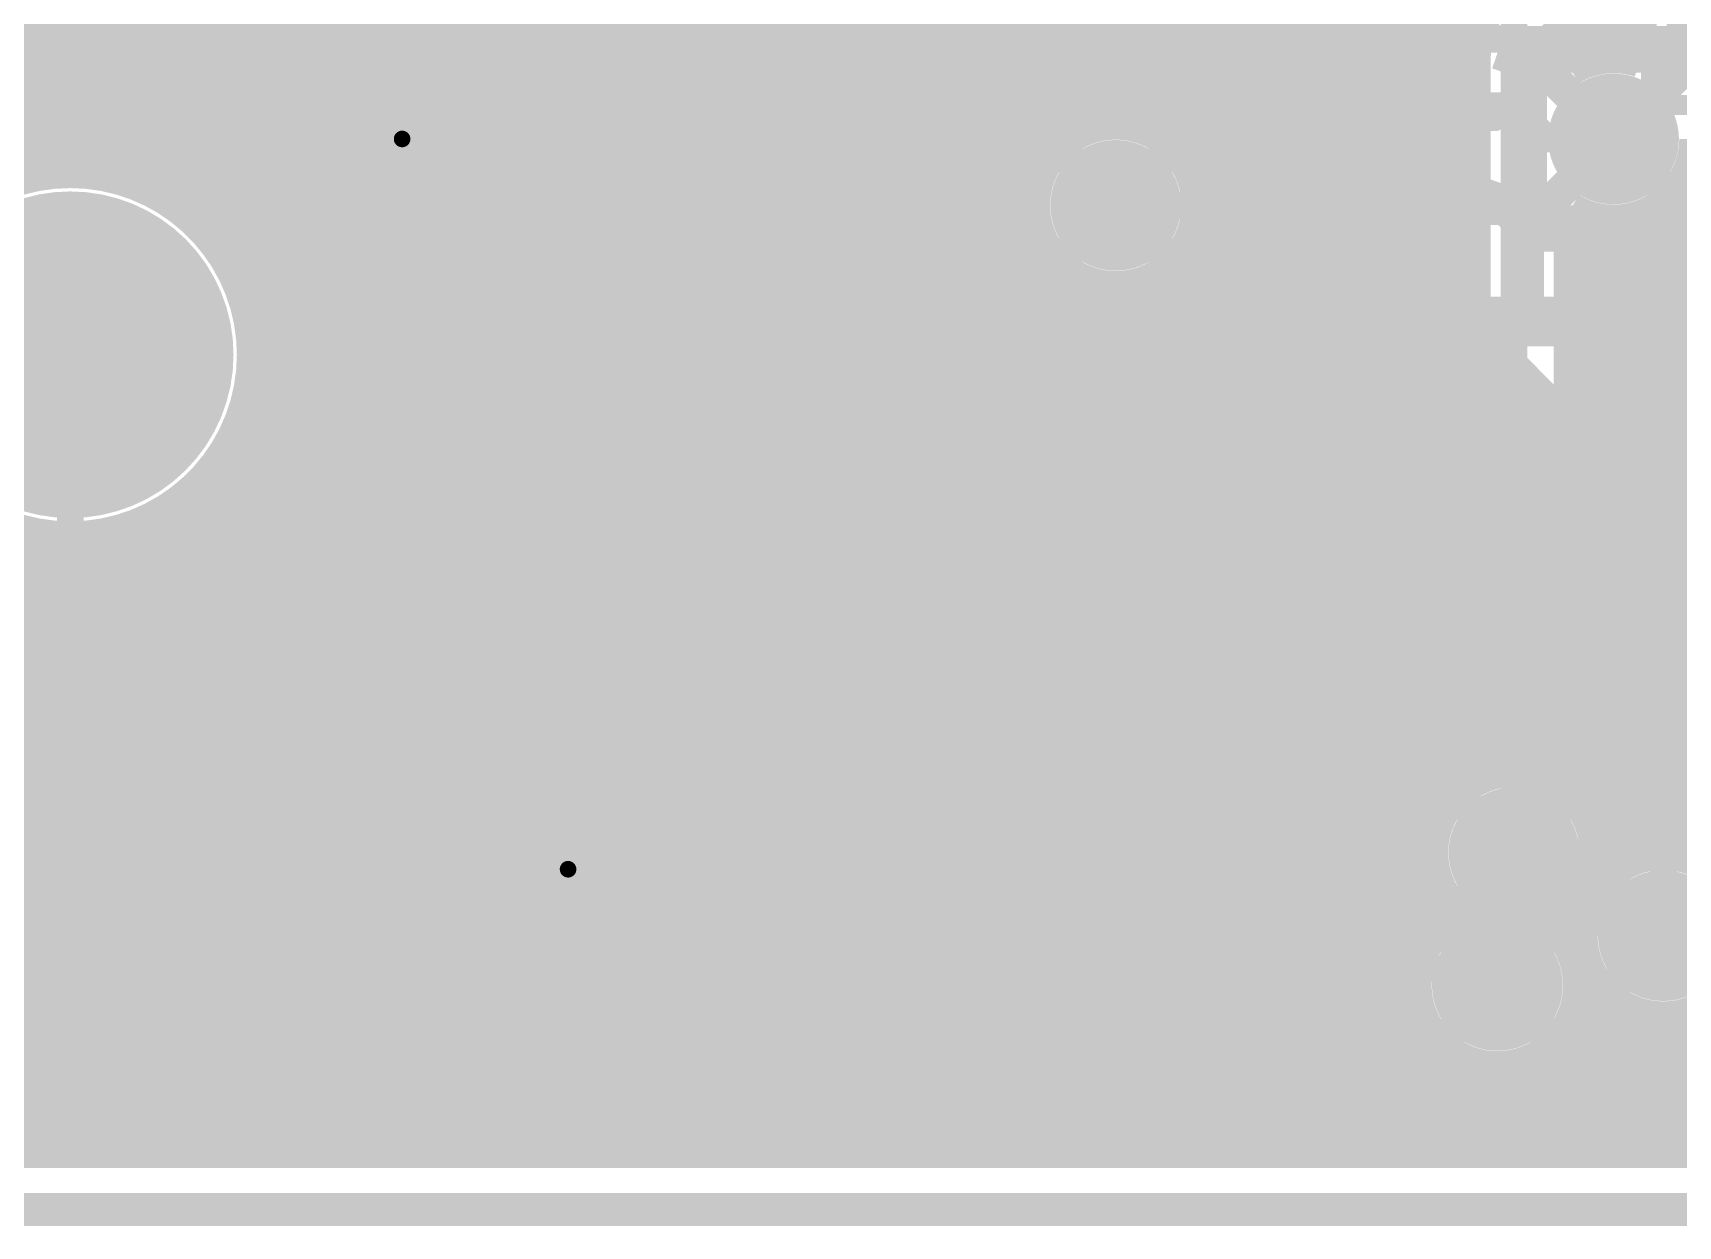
# Model space of a CAD drawing. Extents: x -4 to 136, y -50 to 40.
# Drawn here: x 77.18 to 89.78, y -4.13 to 5 of the extents above; entities that cross this region are included whole.
import ezdxf

# ---------------------------------------------------------------- set-up
doc = ezdxf.new("R2010")
doc.units = 0
doc.header["$MEASUREMENT"] = 0
doc.layers.get('0').update_dxf_attribs({"linetype": 'CONTINUOUS'})
for name, color, linetype in [('25-335-0_BOT', 7, 'CONTINUOUS'), ('25-335-0_DRD', 7, 'CONTINUOUS'), ('25-335-0_GND', 6, 'CONTINUOUS'), ('25-335-0_IN1', 4, 'CONTINUOUS'), ('25-335-0_SMB', 3, 'CONTINUOUS'), ('25-335-0_SMT', 5, 'CONTINUOUS'), ('25-335-0_SPT', 10, 'CONTINUOUS'), ('25-335-0_SST', 9, 'CONTINUOUS'), ('25-335-0_TOP', 12, 'CONTINUOUS'), ('THRUHOLE_TAP', 15, 'CONTINUOUS')]:
    doc.layers.add(name, color=color, linetype=linetype)

# ---------------------------------------------------------------- blocks, each defined once
blk = doc.blocks.new('ROUND_19')
at = {"const_width": 1.09982}
blk.add_lwpolyline([(-0.54991, 0, 1), (0.54991, 0, 1)], format="xyb", close=True, dxfattribs=at)
blk = doc.blocks.new('ROUND_38')
at = {"const_width": 0.29972}
blk.add_lwpolyline([(-0.14986, 0, 1), (0.14986, 0, 1)], format="xyb", close=True, dxfattribs=at)
blk = doc.blocks.new('ROUND_40')
at = {"const_width": 0.29972}
blk.add_lwpolyline([(-0.14986, 0, 1), (0.14986, 0, 1)], format="xyb", close=True, dxfattribs=at)
blk = doc.blocks.new('ROUND_54')
at = {"const_width": 1.24968}
blk.add_lwpolyline([(-0.62484, 0, 1), (0.62484, 0, 1)], format="xyb", close=True, dxfattribs=at)
blk = doc.blocks.new('ROUND_60')
at = {"const_width": 0.50038}
blk.add_lwpolyline([(-0.25019, 0, 1), (0.25019, 0, 1)], format="xyb", close=True, dxfattribs=at)
blk = doc.blocks.new('ROUND_61')
at = {"const_width": 0.0635}
blk.add_lwpolyline([(-0.03175, 0, 1), (0.03175, 0, 1)], format="xyb", close=True, dxfattribs=at)
blk = doc.blocks.new('ROUND_62')
at = {"const_width": 0.50038}
blk.add_lwpolyline([(-0.25019, 0, 1), (0.25019, 0, 1)], format="xyb", close=True, dxfattribs=at)
blk = doc.blocks.new('ROUND_63')
at = {"const_width": 0.0635}
blk.add_lwpolyline([(-0.03175, 0, 1), (0.03175, 0, 1)], format="xyb", close=True, dxfattribs=at)
blk = doc.blocks.new('ROUND_45')
at = {"const_width": 0.29972}
blk.add_lwpolyline([(-0.14986, 0, 1), (0.14986, 0, 1)], format="xyb", close=True, dxfattribs=at)
blk = doc.blocks.new('RECTANGLE_2')
blk.add_solid([(0.4826, 0.4064), (0.4826, -0.4064), (-0.4826, 0.4064), (-0.4826, -0.4064)])
blk = doc.blocks.new('RECTANGLE_9')
blk.add_solid([(0.25019, 0.40005), (0.25019, -0.40005), (-0.25019, 0.40005), (-0.25019, -0.40005)])
blk = doc.blocks.new('ROUND_23')
at = {"const_width": 0.10033}
blk.add_lwpolyline([(-0.050164, 0, 1), (0.050164, 0, 1)], format="xyb", close=True, dxfattribs=at)

msp = doc.modelspace()

# ---------------------------------------------------------------- linework, layer by layer
at = {"layer": '25-335-0_BOT'}
for points, const_width in [([(84.8106, 30.52826), (84.8106, -2.7813)], 0.254), ([(85.0392, 30.29966), (85.0392, 4.1402)], 0.254), ([(85.2678, 30.07106), (85.2678, 4.2799)], 0.254), ([(85.4964, 29.84246), (85.4964, 4.31292)], 0.254), ([(85.725, 29.61386), (85.725, 4.25958)], 0.254), ([(85.9536, 29.38526), (85.9536, 4.08686)], 0.254), ([(86.1822, 29.15666), (86.1822, -2.7813)], 0.254), ([(86.4108, 28.92806), (86.4108, -2.7813)], 0.254), ([(86.6394, 28.69946), (86.6394, -2.7813)], 0.254), ([(86.868, 28.47086), (86.868, -2.7813)], 0.254), ([(87.0966, 28.24226), (87.0966, -2.7813)], 0.254), ([(89.662, -1.905), (89.662, 1.905), (88.646, 2.921), (88.646, 4.826), (89.154, 5.334), (89.154, 15.24), (89.408, 15.494)], 0.2032), ([(90.297, 14.986), (89.789, 14.478), (89.789, 4.699), (89.281, 4.191)], 0.2032), ([(77.2668, 12.5222), (77.2668, 3.95478)], 0.254), ([(77.4954, 12.5222), (77.4954, 3.97002)], 0.254), ([(77.724, 12.5222), (77.724, 3.94716)], 0.254), ([(77.9526, 12.5222), (77.9526, 3.8862)], 0.254), ([(78.1812, 12.5222), (78.1812, 3.77952)], 0.254), ([(84.582, 12.45362), (84.582, -2.7813)], 0.254), ([(84.3534, 10.5664), (84.3534, -2.7813)], 0.254), ([(87.3252, 10.5029), (87.3252, -2.7813)], 0.254), ([(82.7532, 10.33526), (82.7532, -2.7813)], 0.254), ([(83.6676, 10.3886), (83.6676, -2.7813)], 0.254), ([(83.8962, 10.42162), (83.8962, -2.7813)], 0.254), ([(84.1248, 10.44448), (84.1248, -2.7813)], 0.254), ([(82.9818, 10.1981), (82.9818, -2.7813)], 0.254), ([(83.439, 10.21842), (83.439, -2.7813)], 0.254), ([(87.5538, 10.2616), (87.5538, -2.7813)], 0.254), ([(83.2104, 10.16508), (83.2104, -2.7813)], 0.254), ([(87.7824, 9.36498), (87.7824, -2.12598)], 0.254), ([(79.5528, 7.6962), (79.5528, -2.7813)], 0.254), ([(79.7814, 7.6962), (79.7814, -2.7813)], 0.254), ([(80.01, 7.6962), (80.01, -2.7813)], 0.254), ([(80.2386, 7.6962), (80.2386, -2.7813)], 0.254), ([(80.4672, 7.6962), (80.4672, -2.7813)], 0.254), ([(80.6958, 7.6962), (80.6958, -2.7813)], 0.254), ([(80.9244, 7.6962), (80.9244, -2.7813)], 0.254), ([(78.4098, 7.31266), (78.4098, 3.61696)], 0.254), ([(79.3242, 7.31266), (79.3242, -2.7813)], 0.254), ([(82.5246, 7.33298), (82.5246, -2.7813)], 0.254), ([(78.6384, 7.16026), (78.6384, 3.36296)], 0.254), ([(78.867, 7.11708), (78.867, 2.8448)], 0.254), ([(79.0956, 7.16026), (79.0956, -2.7813)], 0.254), ([(82.296, 6.99008), (82.296, -2.7813)], 0.254), ([(81.153, 6.35762), (81.153, -2.7813)], 0.254), ([(82.0674, 6.2484), (82.0674, -2.7813)], 0.254), ([(81.3816, 6.16712), (81.3816, -2.7813)], 0.254), ([(81.6102, 6.10362), (81.6102, -2.7813)], 0.254), ([(81.8388, 6.12648), (81.8388, -2.7813)], 0.254), ([(88.011, 6.10362), (88.011, -0.89662)], 0.254), ([(88.2396, 5.91312), (88.2396, 4.97078)], 0.254), ([(88.22182, 4.9022), (74.7268, 4.9022)], 0.254), ([(88.2142, 4.826), (88.2142, 2.921)], 0.254), ([(88.2142, 4.6736), (74.8157, 4.6736)], 0.254), ([(88.2142, 4.445), (74.91222, 4.445)], 0.254), ([(85.13572, 4.2164), (74.9173, 4.2164)], 0.254), ([(88.2142, 4.2164), (85.80628, 4.2164)], 0.254), ([(84.91982, 3.9878), (74.83094, 3.9878)], 0.254), ([(88.2142, 3.9878), (86.02218, 3.9878)], 0.254), ([(89.92616, 3.9878), (89.8779, 3.9878)], 0.254), ([(89.8398, 3.8989), (89.8398, 2.3368)], 0.254), ([(84.84616, 3.7592), (78.21676, 3.7592)], 0.254), ([(88.2142, 3.7592), (86.09584, 3.7592)], 0.254), ([(89.6112, 3.65506), (89.6112, 2.5654)], 0.254), ([(89.99982, 3.7592), (89.7382, 3.7592)], 0.254), ([(84.85886, 3.5306), (78.50124, 3.5306)], 0.254), ([(88.2142, 3.5306), (86.0806, 3.5306)], 0.254), ([(89.0778, 3.5941), (89.0778, 3.0988)], 0.254), ([(90.21572, 3.5306), (89.0778, 3.5306)], 0.254), ([(89.154, 3.57378), (89.154, 3.0226)], 0.254), ([(89.3826, 3.5687), (89.3826, 2.794)], 0.254), ([(84.96808, 3.302), (78.67904, 3.302)], 0.254), ([(85.9536, 3.2766), (85.9536, -2.7813)], 0.254), ([(88.2142, 3.302), (85.97138, 3.302)], 0.254), ([(92.1893, 3.302), (89.0778, 3.302)], 0.254), ([(85.0392, 3.22326), (85.0392, -2.7813)], 0.254), ([(85.31098, 3.0734), (78.79588, 3.0734)], 0.254), ([(85.2678, 3.0861), (85.2678, -2.7813)], 0.254), ([(85.4964, 3.05308), (85.4964, -2.7813)], 0.254), ([(88.2142, 3.0734), (85.62848, 3.0734)], 0.254), ([(85.725, 3.10642), (85.725, -2.7813)], 0.254), ([(89.0778, 3.0988), (89.96172, 2.21488)], 0.254), ([(92.14612, 3.0734), (89.1032, 3.0734)], 0.254), ([(88.22182, 2.8448), (78.867, 2.8448)], 0.254), ([(88.2396, 2.77368), (88.2396, -0.70612)], 0.254), ([(92.08262, 2.8448), (89.3318, 2.8448)], 0.254), ([(88.33866, 2.6162), (78.89748, 2.6162)], 0.254), ([(88.3412, 2.6162), (89.2302, 1.72466)], 0.254), ([(92.10548, 2.6162), (89.5604, 2.6162)], 0.254), ([(76.7842, 0.0762), (77.47, 0.762), (77.47, 2.54)], 0.2032), ([(88.4682, 2.48666), (88.4682, -0.64262)], 0.254), ([(88.56726, 2.3876), (78.8924, 2.3876)], 0.254), ([(92.2274, 2.3876), (89.789, 2.3876)], 0.254), ([(88.79586, 2.159), (78.84668, 2.159)], 0.254), ([(78.867, 2.2352), (78.867, -2.7813)], 0.254), ([(88.6968, 2.25806), (88.6968, -0.66548)], 0.254), ([(88.9254, 2.02946), (88.9254, -0.7874)], 0.254), ([(89.02446, 1.9304), (78.76286, 1.9304)], 0.254), ([(89.154, 1.80086), (89.154, -1.53162)], 0.254), ([(89.2302, 1.7018), (78.62824, 1.7018)], 0.254), ([(78.6384, 1.7145), (78.6384, -2.7813)], 0.254), ([(89.2302, 1.72466), (89.2302, -1.44526)], 0.254), ([(78.4098, 1.4605), (78.4098, -2.7813)], 0.254), ([(89.2302, 1.4732), (78.4225, 1.4732)], 0.254), ([(78.1812, 1.29794), (78.1812, -2.7813)], 0.254), ([(77.9018, 1.17602), (77.9018, 0.762)], 0.254), ([(77.9526, 1.1938), (77.9526, -2.7813)], 0.254), ([(89.2302, 1.2446), (78.07452, 1.2446)], 0.254), ([(89.2302, 1.016), (77.9018, 1.016)], 0.254), ([(89.2302, 0.7874), (77.9018, 0.7874)], 0.254), ([(89.2302, 0.5588), (77.851, 0.5588)], 0.254), ([(77.7748, 0.4572), (77.41412, 0.09398)], 0.254), ([(77.724, 0.40386), (77.724, -2.7813)], 0.254), ([(89.2302, 0.3302), (77.6478, 0.3302)], 0.254), ([(77.4954, 0.17526), (77.4954, -2.7813)], 0.254), ([(89.2302, 0.1016), (77.4192, 0.1016)], 0.254), ([(89.2302, -0.127), (77.3811, -0.127)], 0.254), ([(89.2302, -0.3556), (77.2414, -0.3556)], 0.254), ([(77.2668, -0.32766), (77.2668, -2.7813)], 0.254), ([(89.2302, -0.5842), (71.02094, -0.5842)], 0.254), ([(88.08466, -0.8128), (70.77456, -0.8128)], 0.254), ([(89.2302, -0.8128), (88.9508, -0.8128)], 0.254), ([(87.93226, -1.0414), (70.0278, -1.0414)], 0.254), ([(89.2302, -1.0414), (89.10574, -1.0414)], 0.254), ([(87.88908, -1.27), (70.17258, -1.27)], 0.254), ([(89.2302, -1.27), (89.14892, -1.27)], 0.254), ([(87.93226, -1.4986), (70.22592, -1.4986)], 0.254), ([(89.1794, -1.4986), (89.10574, -1.4986)], 0.254), ([(88.08466, -1.7272), (70.1929, -1.7272)], 0.254), ([(88.011, -1.64084), (88.011, -1.78308)], 0.254), ([(88.9254, -1.75006), (88.9254, -1.95072)], 0.254), ([(89.05748, -1.7272), (88.9508, -1.7272)], 0.254), ([(87.85606, -1.9558), (70.0532, -1.9558)], 0.254), ([(89.03462, -1.9558), (88.92794, -1.9558)], 0.254), ([(87.7697, -2.1844), (70.358, -2.1844)], 0.254), ([(89.09812, -2.1844), (89.0143, -2.1844)], 0.254), ([(89.12606, -2.2352), (89.01938, -2.2352)], 0.254), ([(88.392, -2.286), (88.773, -2.667), (102.997, -2.667), (103.251, -2.413)], 0.2032), ([(95.25, -3.302), (70.739, -3.302), (69.977, -2.54), (68.707, -2.54), (68.326, -2.921), (53.467, -2.921)], 0.381), ([(87.77478, -2.413), (70.5866, -2.413)], 0.254), ([(87.7824, -2.44348), (87.7824, -2.7813)], 0.254), ([(87.8713, -2.6416), (70.8152, -2.6416)], 0.254), ([(88.00338, -2.7813), (70.9549, -2.7813)], 0.254)]:
    msp.add_lwpolyline(points, dxfattribs=dict(at, const_width=const_width))
at = {"layer": '25-335-0_BOT', "const_width": 0.254}
for points in [[(88.3412, 5.1308, 0.1989124), (88.21495, 4.826)], [(85.471, 4.31292, 0.4142136), (84.84108, 3.683)], [(86.10092, 3.683, 0.4142136), (85.471, 4.31292)], [(89.281, 3.56108, 0.4142136), (89.91092, 4.191)], [(77.47, 3.97002, 0.4142136), (76.03998, 2.54)], [(78.90002, 2.54, 0.4142136), (77.47, 3.97002)], [(84.84108, 3.683, 0.4142136), (85.471, 3.05308)], [(85.471, 3.05308, 0.4142136), (86.10092, 3.683)], [(89.0778, 3.5941, 0.0822145), (89.281, 3.56046)], [(88.2142, 2.921, 0.1989124), (88.34067, 2.61567)], [(88.2142, 2.921, 0.1989124), (88.34067, 2.61567)], [(77.9018, 1.17602, 0.3270133), (78.90002, 2.54)], [(77.7748, 0.4572, 0.1989124), (77.90105, 0.762)], [(77.7748, 0.4572, 0.1989124), (77.90105, 0.762)], [(76.7842, -0.55372, 0.4142136), (77.41412, 0.0762)], [(88.519, -0.64008, 0.4142136), (87.88908, -1.27)], [(89.14892, -1.27, 0.4142136), (88.519, -0.64008)], [(87.88908, -1.27, 0.2085512), (88.09037, -1.7316)], [(88.81872, -1.82372, 0.2753247), (89.14892, -1.27)], [(89.2302, -1.44526, 0.2070673), (89.03128, -1.905)], [(88.08974, -1.73228, 0.2743725), (87.76208, -2.286)], [(89.01938, -2.2352, 0.1883263), (88.81893, -1.82349)], [(89.03208, -1.905, 0.1389288), (89.1257, -2.23542)], [(87.76208, -2.286, 0.2303238), (88.00316, -2.78158)]]:
    msp.add_lwpolyline(points, format="xyb", dxfattribs=at)
at = {"layer": '25-335-0_DRD', "const_width": 0.254}
for points in [[(-4.0005, 34.00044), (-4.0005, -4.0005), (135.99922, -4.0005), (135.99922, 34.00044), (-4.0005, 34.00044)], [(79.375, 4.826), (79.375, 3.556)], [(80.645, 4.826), (79.375, 4.826)], [(80.645, 4.826), (79.375, 3.556)], [(80.645, 3.556), (79.375, 4.826)], [(79.375, 4.826), (79.375, 3.556)], [(80.645, 4.826), (79.375, 4.826)], [(80.645, 4.826), (79.375, 3.556)], [(80.645, 3.556), (79.375, 4.826)], [(80.645, 3.556), (80.645, 4.826)], [(80.645, 3.556), (80.645, 4.826)], [(88.646, 4.826), (88.646, 3.556)], [(89.916, 4.826), (88.646, 4.826)], [(89.916, 4.826), (88.646, 3.556)], [(89.916, 3.556), (88.646, 4.826)], [(84.836, 4.318), (84.836, 3.048)], [(86.106, 4.318), (84.836, 4.318)], [(86.106, 4.318), (84.836, 3.048)], [(86.106, 3.048), (84.836, 4.318)], [(86.106, 3.048), (86.106, 4.318)], [(79.375, 3.556), (80.645, 3.556)], [(79.375, 3.556), (80.645, 3.556)], [(88.646, 3.556), (89.916, 3.556)], [(77.47, 3.175), (77.47, 1.905)], [(84.836, 3.048), (86.106, 3.048)], [(78.105, 2.54), (76.835, 2.54)], [(77.4192, 0.7112), (76.1492, 0.7112)], [(77.4192, 0.7112), (76.1492, -0.5588)], [(77.4192, -0.5588), (76.1492, 0.7112)], [(77.4192, -0.5588), (77.4192, 0.7112)], [(76.1492, -0.5588), (77.4192, -0.5588)], [(87.884, -0.635), (87.884, -1.905)], [(89.154, -0.635), (87.884, -0.635)], [(89.154, -0.635), (87.884, -1.905)], [(89.154, -1.905), (87.884, -0.635)], [(89.154, -1.905), (89.154, -0.635)], [(80.645, -0.762), (80.645, -2.032)], [(81.915, -0.762), (80.645, -0.762)], [(81.915, -0.762), (80.645, -2.032)], [(81.915, -2.032), (80.645, -0.762)], [(81.915, -2.032), (81.915, -0.762)], [(89.027, -1.27), (89.027, -2.54)], [(90.297, -1.27), (89.027, -1.27)], [(90.297, -1.27), (89.027, -2.54)], [(90.297, -2.54), (89.027, -1.27)], [(87.757, -1.651), (87.757, -2.921)], [(89.027, -1.651), (87.757, -1.651)], [(89.027, -1.651), (87.757, -2.921)], [(89.027, -2.921), (87.757, -1.651)], [(89.027, -2.921), (89.027, -1.651)], [(87.884, -1.905), (89.154, -1.905)], [(80.645, -2.032), (81.915, -2.032)], [(89.027, -2.54), (90.297, -2.54)], [(87.757, -2.921), (89.027, -2.921)]]:
    msp.add_lwpolyline(points, dxfattribs=at)
at = {"layer": '25-335-0_GND', "const_width": 0.254}
msp.add_lwpolyline([(-4.0005, 34.00044), (-4.0005, -4.0005), (135.99922, -4.0005), (135.99922, 34.00044), (-4.0005, 34.00044)], dxfattribs=at)
at = {"layer": '25-335-0_IN1'}
for points, const_width in [([(85.471, 3.683), (83.185, 5.969), (83.185, 10.795)], 0.2032), ([(84.8106, 9.8552), (84.8106, 4.953)], 0.254), ([(85.0392, 9.8552), (85.0392, 4.7244)], 0.254), ([(85.2678, 9.8552), (85.2678, 4.4958)], 0.254), ([(85.4964, 9.8552), (85.4964, 4.31292)], 0.254), ([(85.725, 9.8552), (85.725, 4.25958)], 0.254), ([(85.9536, 9.8552), (85.9536, 4.08686)], 0.254), ([(86.1822, 9.8552), (86.1822, -3.556)], 0.254), ([(86.4108, 9.8552), (86.4108, -3.556)], 0.254), ([(86.6394, 9.8552), (86.6394, -3.556)], 0.254), ([(86.868, 9.8552), (86.868, -3.556)], 0.254), ([(87.0966, 9.8552), (87.0966, -3.556)], 0.254), ([(87.3252, 9.8552), (87.3252, -3.556)], 0.254), ([(87.5538, 9.8552), (87.5538, -3.556)], 0.254), ([(89.154, 9.8552), (89.154, 4.80822)], 0.254), ([(89.3826, 9.70026), (89.3826, 4.8133)], 0.254), ([(89.4842, 9.59866), (89.4842, 4.7879)], 0.254), ([(87.7824, 9.36498), (87.7824, -2.12598)], 0.254), ([(81.915, 7.493), (82.296, 7.112), (82.296, 5.588), (81.788, 5.08), (67.31, 5.08), (66.675, 4.445)], 0.2032), ([(88.519, -1.27), (88.519, 6.477)], 0.2032), ([(83.6168, 6.1468), (85.45068, 4.31292)], 0.254), ([(88.011, 6.10362), (88.011, -0.89662)], 0.254), ([(82.7532, 5.969), (82.7532, -3.556)], 0.254), ([(88.0872, 6.01726), (88.0872, -0.81026)], 0.254), ([(88.9508, 6.01726), (88.9508, 4.72694)], 0.254), ([(82.8802, 5.6642), (84.84108, 3.70078)], 0.254), ([(82.9818, 5.56006), (82.9818, -3.556)], 0.254), ([(83.2104, 5.33146), (83.2104, -3.556)], 0.254), ([(82.6008, 5.2832), (82.09788, 4.78028)], 0.254), ([(82.5246, 5.20446), (82.5246, -3.556)], 0.254), ([(83.439, 5.10286), (83.439, -3.556)], 0.254), ([(82.296, 4.97586), (82.296, -3.556)], 0.254), ([(83.63966, 4.9022), (82.2198, 4.9022)], 0.254), ([(83.6676, 4.87426), (83.6676, -3.556)], 0.254), ([(88.0872, 4.9022), (84.8614, 4.9022)], 0.254), ([(89.4842, 4.9022), (88.9508, 4.9022)], 0.254), ([(83.86826, 4.6736), (81.93278, 4.6736)], 0.254), ([(82.0674, 4.7498), (82.0674, -3.556)], 0.254), ([(88.0872, 4.6736), (85.09, 4.6736)], 0.254), ([(81.788, 4.6482), (74.83094, 4.6482)], 0.254), ([(77.2668, 4.6482), (77.2668, 3.95478)], 0.254), ([(77.4954, 4.6482), (77.4954, 3.97002)], 0.254), ([(77.724, 4.6482), (77.724, 3.94716)], 0.254), ([(77.9526, 4.6482), (77.9526, 3.8862)], 0.254), ([(78.1812, 4.6482), (78.1812, 3.77952)], 0.254), ([(78.4098, 4.6482), (78.4098, 3.61696)], 0.254), ([(78.6384, 4.6482), (78.6384, 3.36296)], 0.254), ([(78.867, 4.6482), (78.867, 2.8448)], 0.254), ([(79.0956, 4.6482), (79.0956, -3.556)], 0.254), ([(79.3242, 4.6482), (79.3242, -3.556)], 0.254), ([(79.5528, 4.6482), (79.5528, -3.556)], 0.254), ([(79.7814, 4.6482), (79.7814, -3.556)], 0.254), ([(80.01, 4.6482), (80.01, -3.556)], 0.254), ([(80.2386, 4.6482), (80.2386, -3.556)], 0.254), ([(80.4672, 4.6482), (80.4672, -3.556)], 0.254), ([(80.6958, 4.6482), (80.6958, -3.556)], 0.254), ([(80.9244, 4.6482), (80.9244, -3.556)], 0.254), ([(81.153, 4.6482), (81.153, -3.556)], 0.254), ([(81.3816, 4.6482), (81.3816, -3.556)], 0.254), ([(81.6102, 4.6482), (81.6102, -3.556)], 0.254), ([(81.8388, 4.65074), (81.8388, -3.556)], 0.254), ([(83.8962, 4.64566), (83.8962, -3.556)], 0.254), ([(84.09686, 4.445), (74.91222, 4.445)], 0.254), ([(84.1248, 4.41706), (84.1248, -3.556)], 0.254), ([(88.0872, 4.445), (85.3186, 4.445)], 0.254), ([(85.471, 4.31292), (85.45069, 4.31259)], 0.254), ([(84.32546, 4.2164), (74.9173, 4.2164)], 0.254), ([(84.3534, 4.18846), (84.3534, -3.556)], 0.254), ([(88.0872, 4.2164), (85.80628, 4.2164)], 0.254), ([(84.55406, 3.9878), (74.83094, 3.9878)], 0.254), ([(84.582, 3.95986), (84.582, -3.556)], 0.254), ([(88.0872, 3.9878), (86.02218, 3.9878)], 0.254), ([(89.92616, 3.9878), (89.8779, 3.9878)], 0.254), ([(89.8398, 3.8989), (89.8398, -1.30048)], 0.254), ([(84.78266, 3.7592), (78.21676, 3.7592)], 0.254), ([(84.8106, 3.73126), (84.8106, -3.556)], 0.254), ([(84.84108, 3.70078), (84.84083, 3.683)], 0.254), ([(88.0872, 3.7592), (86.09584, 3.7592)], 0.254), ([(88.9508, 3.65506), (88.9508, -0.81026)], 0.254), ([(89.6112, 3.65506), (89.6112, -1.27762)], 0.254), ([(89.99982, 3.7592), (89.7382, 3.7592)], 0.254), ([(84.85886, 3.5306), (78.50124, 3.5306)], 0.254), ([(88.0872, 3.5306), (86.0806, 3.5306)], 0.254), ([(90.21572, 3.5306), (88.9508, 3.5306)], 0.254), ([(89.154, 3.57378), (89.154, -1.53162)], 0.254), ([(89.3826, 3.5687), (89.3826, -1.34112)], 0.254), ([(84.96808, 3.302), (78.67904, 3.302)], 0.254), ([(85.9536, 3.2766), (85.9536, -3.556)], 0.254), ([(88.0872, 3.302), (85.97138, 3.302)], 0.254), ([(91.6432, 3.302), (88.9508, 3.302)], 0.254), ([(85.0392, 3.22326), (85.0392, -3.556)], 0.254), ([(85.31098, 3.0734), (78.79588, 3.0734)], 0.254), ([(85.2678, 3.0861), (85.2678, -3.556)], 0.254), ([(85.4964, 3.05308), (85.4964, -3.556)], 0.254), ([(88.0872, 3.0734), (85.62848, 3.0734)], 0.254), ([(85.725, 3.10642), (85.725, -3.556)], 0.254), ([(91.6432, 3.0734), (88.9508, 3.0734)], 0.254), ([(88.0872, 2.8448), (78.867, 2.8448)], 0.254), ([(91.6432, 2.8448), (88.9508, 2.8448)], 0.254), ([(88.0872, 2.6162), (78.89748, 2.6162)], 0.254), ([(91.6432, 2.6162), (88.9508, 2.6162)], 0.254), ([(88.0872, 2.3876), (78.8924, 2.3876)], 0.254), ([(91.6432, 2.3876), (88.9508, 2.3876)], 0.254), ([(88.0872, 2.159), (78.84668, 2.159)], 0.254), ([(78.867, 2.2352), (78.867, -3.556)], 0.254), ([(91.6432, 2.159), (88.9508, 2.159)], 0.254), ([(88.0872, 1.9304), (78.76286, 1.9304)], 0.254), ([(91.6432, 1.9304), (88.9508, 1.9304)], 0.254), ([(88.0872, 1.7018), (78.62824, 1.7018)], 0.254), ([(78.6384, 1.7145), (78.6384, -3.556)], 0.254), ([(91.65082, 1.7018), (88.9508, 1.7018)], 0.254), ([(78.4098, 1.4605), (78.4098, -3.556)], 0.254), ([(88.0872, 1.4732), (78.4225, 1.4732)], 0.254), ([(91.76766, 1.4732), (88.9508, 1.4732)], 0.254), ([(78.1812, 1.29794), (78.1812, -3.556)], 0.254), ([(77.724, 1.13284), (77.724, -3.556)], 0.254), ([(77.9526, 1.1938), (77.9526, -3.556)], 0.254), ([(88.0872, 1.2446), (78.07452, 1.2446)], 0.254), ([(91.99626, 1.2446), (88.9508, 1.2446)], 0.254), ([(88.0872, 1.016), (69.8246, 1.016)], 0.254), ([(77.2668, 1.12522), (77.2668, 0.48006)], 0.254), ([(77.4954, 1.10998), (77.4954, -3.556)], 0.254), ([(92.22486, 1.016), (88.9508, 1.016)], 0.254), ([(88.0872, 0.7874), (70.0532, 0.7874)], 0.254), ([(92.45346, 0.7874), (88.9508, 0.7874)], 0.254), ([(88.0872, 0.5588), (77.18806, 0.5588)], 0.254), ([(92.68206, 0.5588), (88.9508, 0.5588)], 0.254), ([(88.0872, 0.3302), (77.36078, 0.3302)], 0.254), ([(92.74048, 0.3302), (88.9508, 0.3302)], 0.254), ([(88.0872, 0.1016), (77.41412, 0.1016)], 0.254), ([(92.8624, 0.1016), (88.9508, 0.1016)], 0.254), ([(88.0872, -0.127), (77.3811, -0.127)], 0.254), ([(98.30308, -0.127), (88.9508, -0.127)], 0.254), ([(88.0872, -0.3556), (77.2414, -0.3556)], 0.254), ([(77.2668, -0.32766), (77.2668, -3.556)], 0.254), ([(98.34626, -0.3556), (88.9508, -0.3556)], 0.254), ([(88.0872, -0.5842), (71.02094, -0.5842)], 0.254), ([(98.49866, -0.5842), (88.9508, -0.5842)], 0.254), ([(88.08466, -0.8128), (70.77456, -0.8128)], 0.254), ([(102.28326, -0.8128), (88.9508, -0.8128)], 0.254), ([(87.93226, -1.0414), (69.99986, -1.0414)], 0.254), ([(123.04776, -1.0414), (89.10574, -1.0414)], 0.254), ([(87.88908, -1.27), (70.17258, -1.27)], 0.254), ([(122.18162, -1.27), (89.14892, -1.27)], 0.254), ([(87.93226, -1.4986), (70.22592, -1.4986)], 0.254), ([(89.1794, -1.4986), (89.10574, -1.4986)], 0.254), ([(88.08466, -1.7272), (70.1929, -1.7272)], 0.254), ([(88.011, -1.64084), (88.011, -1.78308)], 0.254), ([(88.9254, -1.75006), (88.9254, -1.95072)], 0.254), ([(89.05748, -1.7272), (88.9508, -1.7272)], 0.254), ([(87.85606, -1.9558), (70.0532, -1.9558)], 0.254), ([(89.03462, -1.9558), (88.92794, -1.9558)], 0.254), ([(87.7697, -2.1844), (69.3928, -2.1844)], 0.254), ([(89.09812, -2.1844), (89.0143, -2.1844)], 0.254), ([(89.154, -2.27584), (89.154, -3.556)], 0.254), ([(87.77478, -2.413), (69.3928, -2.413)], 0.254), ([(87.7824, -2.44348), (87.7824, -3.556)], 0.254), ([(89.28862, -2.413), (89.00922, -2.413)], 0.254), ([(89.3826, -2.46888), (89.3826, -3.556)], 0.254), ([(89.8398, -2.50952), (89.8398, -3.556)], 0.254), ([(87.8713, -2.6416), (69.3928, -2.6416)], 0.254), ([(102.66426, -2.6416), (88.9127, -2.6416)], 0.254), ([(88.9254, -2.62128), (88.9254, -3.556)], 0.254), ([(89.6112, -2.53238), (89.6112, -3.556)], 0.254), ([(88.15578, -2.8702), (69.4182, -2.8702)], 0.254), ([(88.011, -2.78638), (88.011, -3.556)], 0.254), ([(88.2396, -2.8956), (88.2396, -3.556)], 0.254), ([(94.79026, -2.8702), (88.62822, -2.8702)], 0.254), ([(88.6968, -2.83718), (88.6968, -3.556)], 0.254), ([(88.4682, -2.91084), (88.4682, -3.556)], 0.254), ([(94.6531, -3.0988), (69.5579, -3.0988)], 0.254), ([(94.62008, -3.3274), (69.59092, -3.3274)], 0.254), ([(94.67342, -3.556), (69.53758, -3.556)], 0.254)]:
    msp.add_lwpolyline(points, dxfattribs=dict(at, const_width=const_width))
at = {"layer": '25-335-0_IN1', "const_width": 0.254}
for points in [[(89.281, 4.82092, 0.1389299), (88.95058, 4.7273)], [(89.4842, 4.7879, 0.0822145), (89.281, 4.82154)], [(81.788, 4.6482, 0.1989115), (82.09333, 4.77467)], [(81.788, 4.6482, 0.1989115), (82.09333, 4.77467)], [(86.10092, 3.683, 0.4142136), (85.471, 4.31292)], [(89.281, 3.56108, 0.3721004), (89.9033, 4.09956)], [(77.47, 3.97002, 0.4142136), (76.03998, 2.54)], [(78.90002, 2.54, 0.4142136), (77.47, 3.97002)], [(84.84108, 3.683, 0.4142136), (85.471, 3.05308)], [(85.471, 3.05308, 0.4142136), (86.10092, 3.683)], [(88.9508, 3.65506, 0.1389295), (89.281, 3.56151)], [(76.03998, 2.54, 0.4142136), (77.47, 1.10998)], [(77.47, 1.10998, 0.4142136), (78.90002, 2.54)], [(77.41412, 0.0762, 0.4142136), (76.7842, 0.70612)], [(76.7842, -0.55372, 0.4142136), (77.41412, 0.0762)], [(88.0872, -0.81026, 0.2070673), (87.88828, -1.27)], [(89.14892, -1.27, 0.2070678), (88.95025, -0.81084)], [(87.88908, -1.27, 0.2085512), (88.09037, -1.7316)], [(88.81872, -1.82372, 0.2753247), (89.14892, -1.27)], [(89.662, -1.27508, 0.4142136), (89.03208, -1.905)], [(90.29192, -1.905, 0.4142136), (89.662, -1.27508)], [(88.08974, -1.73228, 0.2743725), (87.76208, -2.286)], [(89.02192, -2.286, 0.2093238), (88.81926, -1.82313)], [(89.03208, -1.905, 0.4142136), (89.662, -2.53492)], [(89.662, -2.53492, 0.4142136), (90.29192, -1.905)], [(87.76208, -2.286, 0.4142136), (88.392, -2.91592)], [(88.392, -2.91592, 0.4142136), (89.02192, -2.286)]]:
    msp.add_lwpolyline(points, format="xyb", dxfattribs=at)
at = {"layer": '25-335-0_SST', "const_width": 0.1524}
for points in [[(81.54924, 5.03428), (81.54924, 5.50926), (82.22742, 5.2705), (82.22742, 5.15366), (81.21142, 5.15366)], [(77.29474, 4.54152), (77.65034, 4.54152), (77.76972, 4.7117), (77.76972, 4.87934), (77.65034, 5.04952), (77.29474, 5.04952), (77.29474, 4.03352)], [(78.60792, 4.37134), (78.13294, 4.37134), (78.36916, 5.04952), (78.48854, 5.04952), (78.48854, 4.03352)], [(87.5284, 4.32816), (87.5284, 4.80314), (88.20658, 4.32816), (88.37676, 4.32816), (88.5444, 4.38912), (88.5444, 4.74472), (88.37676, 4.80314)], [(90.58402, 4.45008), (89.7382, 4.45008), (89.56802, 4.51104), (89.56802, 4.86664), (89.7382, 4.92506), (90.58402, 4.92506)], [(90.07602, 3.67284), (90.07602, 4.02844), (90.2462, 4.08686), (90.41638, 4.08686), (90.58402, 4.02844), (90.58402, 3.67284), (90.41638, 3.61188), (90.2462, 3.61188), (89.56802, 3.85064)], [(79.1845, 4.0005), (79.1845, 1.0795), (80.8228, 1.0795), (80.8228, 4.0005), (79.1845, 4.0005)], [(81.0895, 4.0005), (81.0895, 1.0795), (82.7278, 1.0795), (82.7278, 4.0005), (81.0895, 4.0005)], [(87.86876, 3.48996), (87.86876, 3.96494), (88.5444, 3.72872), (88.5444, 3.60934), (87.5284, 3.60934)], [(83.42122, 3.2385), (83.31962, 3.2385), (83.31962, 1.8415), (83.42122, 1.8415)], [(84.21878, 1.8415), (84.32038, 1.8415), (84.32038, 3.2385), (84.21878, 3.2385)], [(84.75726, 3.0734), (84.75726, 2.7178), (85.09508, 2.59842), (85.4329, 2.59842), (85.77326, 2.7178), (85.77326, 3.0734)], [(84.75726, 3.01244), (85.77326, 3.01244)], [(84.32038, 2.93878), (84.32038, 2.83972), (83.31962, 2.83972), (83.31962, 2.93878), (84.32038, 2.93878)], [(84.75726, 1.76022), (84.75726, 2.2352), (85.4329, 1.76022), (85.60308, 1.76022), (85.77326, 1.81864), (85.77326, 2.17424), (85.60308, 2.2352)], [(80.645, 1.016), (81.153, 0.508)], [(78.9305, -2.0955), (78.9305, 0.8255), (77.2922, 0.8255), (77.2922, -2.0955), (78.9305, -2.0955)], [(79.1845, 0.8255), (79.1845, -2.0955), (80.8228, -2.0955), (80.8228, 0.8255), (79.1845, 0.8255)], [(83.3374, 0.43434), (83.3374, 0.07874), (83.50758, -0.0381), (83.67776, -0.0381), (83.8454, 0.07874), (83.8454, 0.43434), (82.8294, 0.43434)], [(81.8134, 0.30734), (81.8134, -0.04826), (81.98358, -0.1651), (82.15376, -0.1651), (82.3214, -0.04826), (82.3214, 0.30734), (81.3054, 0.30734)], [(83.3374, 0.13716), (82.8294, -0.0381)], [(81.8134, 0.01016), (81.3054, -0.1651)], [(83.16976, -0.8763), (83.16976, -0.40386), (83.8454, -0.64008), (83.8454, -0.75946), (82.8294, -0.75946)], [(81.64576, -1.0033), (81.64576, -0.53086), (82.3214, -0.76708), (82.3214, -0.88646), (81.3054, -0.88646)], [(88.8238, -0.45974), (88.65362, -0.51816), (88.65362, -0.75438), (88.8238, -0.81534), (88.99398, -0.93218), (89.50198, -0.93218), (89.66962, -0.87376), (89.66962, -0.51816), (89.50198, -0.45974), (88.8238, -0.45974)], [(88.99398, -0.69596), (88.65362, -0.93218)], [(82.99958, -1.24206), (82.8294, -1.30048), (82.8294, -1.65608), (82.99958, -1.7145), (83.3374, -1.7145), (83.50758, -1.59766), (83.50758, -1.24206), (83.8454, -1.24206), (83.8454, -1.7145)], [(88.65362, -1.77038), (88.65362, -1.29794), (89.3318, -1.77038), (89.50198, -1.77038), (89.66962, -1.71196), (89.66962, -1.35636), (89.50198, -1.29794)], [(81.3054, -1.4859), (82.3214, -1.8415), (82.3214, -1.36906)], [(79.6036, -3.52806), (79.6036, -2.51206), (79.48676, -2.6797)], [(79.00416, -3.35788), (78.9432, -3.52806), (78.5876, -3.52806), (78.52918, -3.35788), (78.52918, -2.6797), (78.5876, -2.51206), (78.9432, -2.51206), (79.00416, -2.6797)], [(80.264, -3.52806), (80.14716, -3.35788), (80.0862, -3.1877), (80.0862, -2.84988), (80.14716, -2.6797), (80.264, -2.51206), (80.38338, -2.51206), (80.50276, -2.6797), (80.56118, -2.84988), (80.56118, -3.1877), (80.50276, -3.35788), (80.38338, -3.52806), (80.264, -3.52806)], [(79.72298, -3.52806), (79.48676, -3.52806)]]:
    msp.add_lwpolyline(points, dxfattribs=at)
at = {"layer": '25-335-0_SST', "const_width": 0.254}
for points in [[(77.47, 3.94208, 0.4142136), (76.06792, 2.54)], [(78.87208, 2.54, 0.4142136), (77.47, 3.94208)], [(76.06792, 2.54, 0.4142136), (77.47, 1.13792)], [(77.47, 1.13792, 0.4142136), (78.87208, 2.54)]]:
    msp.add_lwpolyline(points, format="xyb", dxfattribs=at)
at = {"layer": '25-335-0_TOP'}
for points, const_width in [([(49.53, 3.81), (51.689, 3.81), (52.324, 3.175), (54.102, 3.175), (54.356, 2.921), (57.277, 2.921), (57.912, 2.286), (59.055, 2.286), (59.309, 2.54), (65.151, 2.54), (65.405, 2.794), (66.167, 2.794), (66.675, 2.286), (66.675, 1.27), (66.929, 1.016), (75.057, 1.016), (75.438, 1.397), (75.438, 3.175), (77.724, 5.461), (90.17, 5.461), (90.805, 6.096), (94.869, 6.096), (95.123, 5.842), (99.822, 5.842)], 0.2032), ([(68.961, 0), (69.342, 0.381), (75.311, 0.381), (75.946, 1.016), (75.946, 3.048), (77.851, 4.953), (90.424, 4.953), (91.059, 5.588), (93.6498, 5.588), (94.361, 4.8768), (94.4372, 4.8768), (94.615, 4.699), (95.377, 4.699), (95.504, 4.572)], 0.2032), ([(78.0288, 4.5212), (77.47762, 3.97002)], 0.254), ([(81.56448, 4.445), (77.9526, 4.445)], 0.254), ([(77.9526, 4.44246), (77.9526, 3.8862)], 0.254), ([(81.63306, 4.5212), (78.0288, 4.5212)], 0.254), ([(78.1812, 4.5212), (78.1812, 3.77952)], 0.254), ([(78.4098, 4.5212), (78.4098, 3.61696)], 0.254), ([(78.6384, 4.5212), (78.6384, 3.36296)], 0.254), ([(78.867, 4.5212), (78.867, 2.8448)], 0.254), ([(79.0956, 4.5212), (79.0956, 2.86766)], 0.254), ([(79.3242, 4.5212), (79.3242, 3.9878)], 0.254), ([(79.5528, 4.5212), (79.5528, 3.9878)], 0.254), ([(79.7814, 4.5212), (79.7814, 3.9878)], 0.254), ([(80.01, 4.5212), (80.01, 3.9878)], 0.254), ([(80.2386, 4.5212), (80.2386, 3.9878)], 0.254), ([(80.4672, 4.5212), (80.4672, 3.9878)], 0.254), ([(80.6958, 4.5212), (80.6958, 3.9878)], 0.254), ([(80.9244, 4.5212), (80.9244, 2.9718)], 0.254), ([(81.153, 4.5212), (81.153, 3.9878)], 0.254), ([(81.3816, 4.5212), (81.3816, 3.9878)], 0.254), ([(81.6102, 4.5212), (81.6102, 4.4958)], 0.254), ([(81.63306, 4.5212), (81.61528, 4.50088)], 0.254), ([(89.281, 4.191), (88.77808, 4.191), (88.52408, 4.445), (82.169, 4.445), (81.915, 4.191), (81.915, 3.2512)], 0.2032), ([(92.4052, 4.445), (92.4052, 3.683), (92.1512, 3.429), (88.646, 3.429), (88.392, 3.683), (85.471, 3.683)], 0.2032), ([(81.4832, 4.2164), (77.724, 4.2164)], 0.254), ([(77.724, 4.21386), (77.724, 3.94716)], 0.254), ([(80.01, 3.2512), (80.01, 4.191)], 0.2032), ([(80.01, 3.2512), (80.01, 4.191)], 0.2032), ([(81.4832, 4.191), (81.4832, 3.9878)], 0.254), ([(81.4832, 3.9878), (77.4954, 3.9878)], 0.254), ([(80.8228, 3.9878), (79.1972, 3.9878)], 0.254), ([(79.1972, 3.9878), (79.1972, 2.9337)], 0.254), ([(80.01, 3.9878), (80.01, 3.2512)], 0.254), ([(80.8228, 3.9878), (80.8228, 2.9718)], 0.254), ([(81.1022, 3.9878), (81.1022, 2.9718)], 0.254), ([(81.4832, 3.9878), (81.1022, 3.9878)], 0.254), ([(79.1972, 3.7592), (78.21676, 3.7592)], 0.254), ([(81.1022, 3.7592), (80.8228, 3.7592)], 0.254), ([(79.1972, 3.5306), (78.50124, 3.5306)], 0.254), ([(81.1022, 3.5306), (80.8228, 3.5306)], 0.254), ([(83.82, 3.54076), (84.328, 3.54076), (85.07476, 2.794), (92.71, 2.794), (94.996, 2.794), (96.5962, 1.1938), (97.79, 1.1938)], 0.381), ([(79.1972, 3.302), (78.67904, 3.302)], 0.254), ([(81.1022, 3.302), (80.8228, 3.302)], 0.254), ([(79.1972, 3.2512), (80.01, 3.2512)], 0.254), ([(80.8228, 3.2512), (80.01, 3.2512)], 0.254), ([(79.1972, 3.0734), (78.79588, 3.0734)], 0.254), ([(81.1022, 3.0734), (80.8228, 3.0734)], 0.254), ([(81.1022, 2.9718), (80.8228, 2.9718)], 0.254), ([(79.06766, 2.8448), (78.867, 2.8448)], 0.254), ([(79.0702, 2.8448), (78.89494, 2.66954)], 0.254), ([(99.695, 0.889), (99.06, 0.889), (98.552, 0.381), (96.52, 0.381), (94.869, 2.032), (84.455, 2.032), (83.947, 2.54), (79.375, 2.54), (79.121, 2.286), (79.121, 2.032), (77.978, 0.889), (76.454, 0.889), (75.311, -0.254), (70.485, -0.254)], 0.2032), ([(80.01, 1.8288), (80.01, 0.0762)], 0.2032), ([(81.915, 1.8288), (80.01, 1.8288)], 0.2032), ([(81.915, 1.8288), (83.53044, 1.8288), (83.82, 1.53924)], 0.2032), ([(60.452, 0.762), (60.706, 0.762), (61.468, 1.524), (64.897, 1.524), (66.167, 0.254), (67.818, 0.254), (68.961, -0.889), (75.438, -0.889), (75.692, -0.635), (93.853, -0.635), (94.488, -1.27), (99.441, -1.27), (99.949, -1.778)], 0.2032), ([(78.105, 0.0762), (76.7842, 0.0762)], 0.2032), ([(80.01, 0.0762), (78.105, 0.0762)], 0.2032), ([(78.9178, -1.0668), (78.9178, -1.7272)], 0.254), ([(79.1972, -1.0668), (78.9178, -1.0668)], 0.254), ([(79.0956, -1.0668), (79.0956, -1.7272)], 0.254), ([(79.1972, -1.0668), (79.1972, -1.7272)], 0.254), ([(80.8228, -1.0668), (80.8228, -1.7272)], 0.254), ([(87.9221, -1.0668), (80.8228, -1.0668)], 0.254), ([(80.9244, -1.0668), (80.9244, -1.7272)], 0.254), ([(81.153, -1.0668), (81.153, -1.7272)], 0.254), ([(81.3816, -1.0668), (81.3816, -1.7272)], 0.254), ([(81.6102, -1.0668), (81.6102, -1.7272)], 0.254), ([(81.8388, -1.0668), (81.8388, -1.7272)], 0.254), ([(82.0674, -1.0668), (82.0674, -1.7272)], 0.254), ([(82.296, -1.0668), (82.296, -1.7272)], 0.254), ([(82.5246, -1.0668), (82.5246, -1.7272)], 0.254), ([(82.7532, -1.0668), (82.7532, -1.7272)], 0.254), ([(82.9818, -1.0668), (82.9818, -1.7272)], 0.254), ([(83.2104, -1.0668), (83.2104, -1.7272)], 0.254), ([(83.439, -1.0668), (83.439, -1.7272)], 0.254), ([(83.6676, -1.0668), (83.6676, -1.7272)], 0.254), ([(83.8962, -1.0668), (83.8962, -1.7272)], 0.254), ([(84.1248, -1.0668), (84.1248, -1.7272)], 0.254), ([(84.3534, -1.0668), (84.3534, -1.7272)], 0.254), ([(84.582, -1.0668), (84.582, -1.7272)], 0.254), ([(84.8106, -1.0668), (84.8106, -1.7272)], 0.254), ([(85.0392, -1.0668), (85.0392, -1.7272)], 0.254), ([(85.2678, -1.0668), (85.2678, -1.7272)], 0.254), ([(85.4964, -1.0668), (85.4964, -1.7272)], 0.254), ([(85.725, -1.0668), (85.725, -1.7272)], 0.254), ([(85.9536, -1.0668), (85.9536, -1.7272)], 0.254), ([(86.1822, -1.0668), (86.1822, -1.7272)], 0.254), ([(86.4108, -1.0668), (86.4108, -1.7272)], 0.254), ([(86.6394, -1.0668), (86.6394, -1.7272)], 0.254), ([(86.868, -1.0668), (86.868, -1.7272)], 0.254), ([(87.0966, -1.0668), (87.0966, -1.7272)], 0.254), ([(87.3252, -1.0668), (87.3252, -1.7272)], 0.254), ([(87.5538, -1.0668), (87.5538, -1.7272)], 0.254), ([(87.7824, -1.0668), (87.7824, -1.7272)], 0.254), ([(69.596, -1.524), (69.723, -1.524), (69.9008, -1.3462), (78.105, -1.3462)], 0.2032), ([(79.1972, -1.27), (78.9178, -1.27)], 0.254), ([(79.1972, -1.3462), (80.01, -1.3462)], 0.254), ([(80.8228, -1.3462), (80.01, -1.3462)], 0.254), ([(81.28, -1.397), (81.2292, -1.3462), (80.01, -1.3462)], 0.2032), ([(87.88908, -1.27), (80.8228, -1.27)], 0.254), ([(91.059, -1.778), (90.4494, -1.778), (89.9414, -1.27), (88.519, -1.27)], 0.2032), ([(79.1972, -1.4986), (78.9178, -1.4986)], 0.254), ([(87.93226, -1.4986), (80.8228, -1.4986)], 0.254), ([(79.1972, -1.7272), (78.9178, -1.7272)], 0.254), ([(79.1972, -1.7272), (78.9178, -1.7272)], 0.254), ([(88.08466, -1.7272), (80.8228, -1.7272)], 0.254), ([(88.08466, -1.7272), (80.8228, -1.7272)], 0.254), ([(88.011, -1.64084), (88.011, -1.7272)], 0.254), ([(68.834, -1.778), (69.215, -2.159), (88.3285, -2.159), (88.392, -2.2225), (88.392, -2.286)], 0.2032), ([(29.591, -2.286), (29.591, -2.413), (52.197, -2.413), (52.324, -2.286), (53.975, -2.286), (54.61, -2.921), (68.453, -2.921), (68.707, -2.667), (87.757, -2.667), (88.011, -2.921), (88.646, -2.921), (89.662, -1.905)], 0.2032), ([(89.8398, -2.50952), (89.8398, -3.556)], 0.254), ([(89.64168, -2.53492), (88.95588, -3.22072)], 0.254), ([(90.2208, -2.6416), (89.535, -2.6416)], 0.254), ([(89.6112, -2.5654), (89.6112, -3.556)], 0.254), ([(89.64168, -2.53492), (89.662, -2.53525)], 0.254), ([(94.7293, -2.8702), (89.3064, -2.8702)], 0.254), ([(89.3826, -2.794), (89.3826, -3.556)], 0.254), ([(89.154, -3.0226), (89.154, -3.556)], 0.254), ([(87.57666, -3.0988), (69.5579, -3.0988)], 0.254), ([(87.57666, -3.0988), (69.5579, -3.0988)], 0.254), ([(77.2668, -3.0988), (77.2668, -3.556)], 0.254), ([(77.4954, -3.0988), (77.4954, -3.556)], 0.254), ([(77.724, -3.0988), (77.724, -3.556)], 0.254), ([(77.9526, -3.0988), (77.9526, -3.556)], 0.254), ([(78.1812, -3.0988), (78.1812, -3.556)], 0.254), ([(78.4098, -3.0988), (78.4098, -3.556)], 0.254), ([(78.6384, -3.0988), (78.6384, -3.556)], 0.254), ([(78.867, -3.0988), (78.867, -3.556)], 0.254), ([(79.0956, -3.0988), (79.0956, -3.556)], 0.254), ([(79.3242, -3.0988), (79.3242, -3.556)], 0.254), ([(79.5528, -3.0988), (79.5528, -3.556)], 0.254), ([(79.7814, -3.0988), (79.7814, -3.556)], 0.254), ([(80.01, -3.0988), (80.01, -3.556)], 0.254), ([(80.2386, -3.0988), (80.2386, -3.556)], 0.254), ([(80.4672, -3.0988), (80.4672, -3.556)], 0.254), ([(80.6958, -3.0988), (80.6958, -3.556)], 0.254), ([(80.9244, -3.0988), (80.9244, -3.556)], 0.254), ([(81.153, -3.0988), (81.153, -3.556)], 0.254), ([(81.3816, -3.0988), (81.3816, -3.556)], 0.254), ([(81.6102, -3.0988), (81.6102, -3.556)], 0.254), ([(81.8388, -3.0988), (81.8388, -3.556)], 0.254), ([(82.0674, -3.0988), (82.0674, -3.556)], 0.254), ([(82.296, -3.0988), (82.296, -3.556)], 0.254), ([(82.5246, -3.0988), (82.5246, -3.556)], 0.254), ([(82.7532, -3.0988), (82.7532, -3.556)], 0.254), ([(82.9818, -3.0988), (82.9818, -3.556)], 0.254), ([(83.2104, -3.0988), (83.2104, -3.556)], 0.254), ([(83.439, -3.0988), (83.439, -3.556)], 0.254), ([(83.6676, -3.0988), (83.6676, -3.556)], 0.254), ([(83.8962, -3.0988), (83.8962, -3.556)], 0.254), ([(84.1248, -3.0988), (84.1248, -3.556)], 0.254), ([(84.3534, -3.0988), (84.3534, -3.556)], 0.254), ([(84.582, -3.0988), (84.582, -3.556)], 0.254), ([(84.8106, -3.0988), (84.8106, -3.556)], 0.254), ([(85.0392, -3.0988), (85.0392, -3.556)], 0.254), ([(85.2678, -3.0988), (85.2678, -3.556)], 0.254), ([(85.4964, -3.0988), (85.4964, -3.556)], 0.254), ([(85.725, -3.0988), (85.725, -3.556)], 0.254), ([(85.9536, -3.0988), (85.9536, -3.556)], 0.254), ([(86.1822, -3.0988), (86.1822, -3.556)], 0.254), ([(86.4108, -3.0988), (86.4108, -3.556)], 0.254), ([(86.6394, -3.0988), (86.6394, -3.556)], 0.254), ([(86.868, -3.0988), (86.868, -3.556)], 0.254), ([(87.0966, -3.0988), (87.0966, -3.556)], 0.254), ([(87.3252, -3.0988), (87.3252, -3.556)], 0.254), ([(87.5538, -3.0988), (87.5538, -3.556)], 0.254), ([(87.57666, -3.0988), (87.69858, -3.22072)], 0.254), ([(94.6531, -3.0988), (89.0778, -3.0988)], 0.254), ([(88.9254, -3.24866), (88.9254, -3.556)], 0.254), ([(87.86368, -3.3274), (69.59092, -3.3274)], 0.254), ([(87.7824, -3.28676), (87.7824, -3.556)], 0.254), ([(88.011, -3.3528), (88.011, -3.556)], 0.254), ([(88.646, -3.3528), (88.011, -3.3528)], 0.254), ([(88.2396, -3.3528), (88.2396, -3.556)], 0.254), ([(88.4682, -3.3528), (88.4682, -3.556)], 0.254), ([(88.6968, -3.35026), (88.6968, -3.556)], 0.254), ([(94.62008, -3.3274), (88.79078, -3.3274)], 0.254), ([(94.67342, -3.556), (69.53758, -3.556)], 0.254)]:
    msp.add_lwpolyline(points, dxfattribs=dict(at, const_width=const_width))
at = {"layer": '25-335-0_TOP', "const_width": 0.254}
for points in [[(81.6102, 4.4958, 0.1989124), (81.48395, 4.191)], [(81.6102, 4.4958, 0.1989124), (81.48395, 4.191)], [(78.89494, 2.66954, 0.3863708), (77.47762, 3.97002)], [(79.1972, 2.9337, 0.090548), (79.06954, 2.84546)], [(79.1972, 2.9337, 0.090548), (79.06954, 2.84546)], [(87.9221, -1.0668, 0.0822145), (87.88846, -1.27)], [(87.88908, -1.27, 0.2055832), (88.08514, -1.72669)], [(89.662, -2.53492, 0.2801821), (90.2208, -2.19456)], [(87.7062, -3.2258, 0.1989124), (88.011, -3.35205)], [(87.7062, -3.2258, 0.1989124), (88.011, -3.35205)], [(88.646, -3.3528, 0.1989124), (88.95133, -3.22633)]]:
    msp.add_lwpolyline(points, format="xyb", dxfattribs=at)

# ---------------------------------------------------------------- block references
at = {"layer": '25-335-0_BOT'}
for name, p in [('ROUND_40', (80.01, 4.191)), ('ROUND_40', (89.281, 4.191)), ('ROUND_40', (85.471, 3.683)), ('ROUND_19', (77.47, 2.54)), ('ROUND_40', (88.519, -1.27)), ('ROUND_40', (81.28, -1.397)), ('ROUND_40', (89.662, -1.905)), ('ROUND_38', (88.392, -2.286))]:
    msp.add_blockref(name, p, dxfattribs=at)
at = {"layer": '25-335-0_GND'}
for name, p in [('ROUND_60', (89.281, 4.191)), ('ROUND_63', (80.01, 4.191)), ('ROUND_60', (85.471, 3.683)), ('ROUND_54', (77.47, 2.54)), ('ROUND_62', (76.7842, 0.0762)), ('ROUND_60', (88.519, -1.27)), ('ROUND_61', (81.28, -1.397)), ('ROUND_60', (89.662, -1.905)), ('ROUND_60', (88.392, -2.286))]:
    msp.add_blockref(name, p, dxfattribs=at)
at = {"layer": '25-335-0_IN1'}
for name, p in [('ROUND_45', (80.01, 4.191)), ('ROUND_40', (89.281, 4.191)), ('ROUND_40', (85.471, 3.683)), ('ROUND_19', (77.47, 2.54)), ('ROUND_40', (88.519, -1.27)), ('ROUND_40', (81.28, -1.397)), ('ROUND_40', (89.662, -1.905)), ('ROUND_38', (88.392, -2.286))]:
    msp.add_blockref(name, p, dxfattribs=at)
at = {"layer": '25-335-0_SMB'}
msp.add_blockref('ROUND_19', (77.47, 2.54), dxfattribs=at)
at = {"layer": '25-335-0_SMT'}
for name, p in [('RECTANGLE_9', (83.82, 3.54076)), ('RECTANGLE_2', (80.01, 3.2512)), ('RECTANGLE_2', (81.915, 3.2512)), ('ROUND_19', (77.47, 2.54)), ('RECTANGLE_2', (80.01, 1.8288)), ('RECTANGLE_2', (81.915, 1.8288)), ('RECTANGLE_9', (83.82, 1.53924)), ('RECTANGLE_2', (78.105, 0.0762)), ('RECTANGLE_2', (80.01, 0.0762)), ('RECTANGLE_2', (78.105, -1.3462)), ('RECTANGLE_2', (80.01, -1.3462))]:
    msp.add_blockref(name, p, dxfattribs=at)
at = {"layer": '25-335-0_SPT'}
for name, p in [('RECTANGLE_9', (83.82, 3.54076)), ('RECTANGLE_2', (80.01, 3.2512)), ('RECTANGLE_2', (81.915, 3.2512)), ('RECTANGLE_2', (80.01, 1.8288)), ('RECTANGLE_2', (81.915, 1.8288)), ('RECTANGLE_9', (83.82, 1.53924)), ('RECTANGLE_2', (78.105, 0.0762)), ('RECTANGLE_2', (80.01, 0.0762)), ('RECTANGLE_2', (78.105, -1.3462)), ('RECTANGLE_2', (80.01, -1.3462))]:
    msp.add_blockref(name, p, dxfattribs=at)
at = {"layer": '25-335-0_TOP'}
for name, p in [('ROUND_40', (80.01, 4.191)), ('ROUND_40', (89.281, 4.191)), ('RECTANGLE_9', (83.82, 3.54076)), ('ROUND_40', (85.471, 3.683)), ('RECTANGLE_2', (80.01, 3.2512)), ('RECTANGLE_2', (81.915, 3.2512)), ('ROUND_19', (77.47, 2.54)), ('RECTANGLE_2', (80.01, 1.8288)), ('RECTANGLE_2', (81.915, 1.8288)), ('RECTANGLE_9', (83.82, 1.53924)), ('RECTANGLE_2', (78.105, 0.0762)), ('RECTANGLE_2', (80.01, 0.0762)), ('RECTANGLE_2', (78.105, -1.3462)), ('RECTANGLE_2', (80.01, -1.3462)), ('ROUND_40', (88.519, -1.27)), ('ROUND_40', (81.28, -1.397)), ('ROUND_40', (89.662, -1.905)), ('ROUND_38', (88.392, -2.286))]:
    msp.add_blockref(name, p, dxfattribs=at)
at = {"layer": 'THRUHOLE_TAP'}
for name, p in [('ROUND_23', (80.01, 4.191)), ('ROUND_23', (89.281, 4.191)), ('ROUND_23', (85.471, 3.683)), ('ROUND_60', (77.47, 2.54)), ('ROUND_23', (88.519, -1.27)), ('ROUND_23', (81.28, -1.397)), ('ROUND_23', (89.662, -1.905)), ('ROUND_23', (88.392, -2.286))]:
    msp.add_blockref(name, p, dxfattribs=at)

doc.saveas('drawing.dxf')
